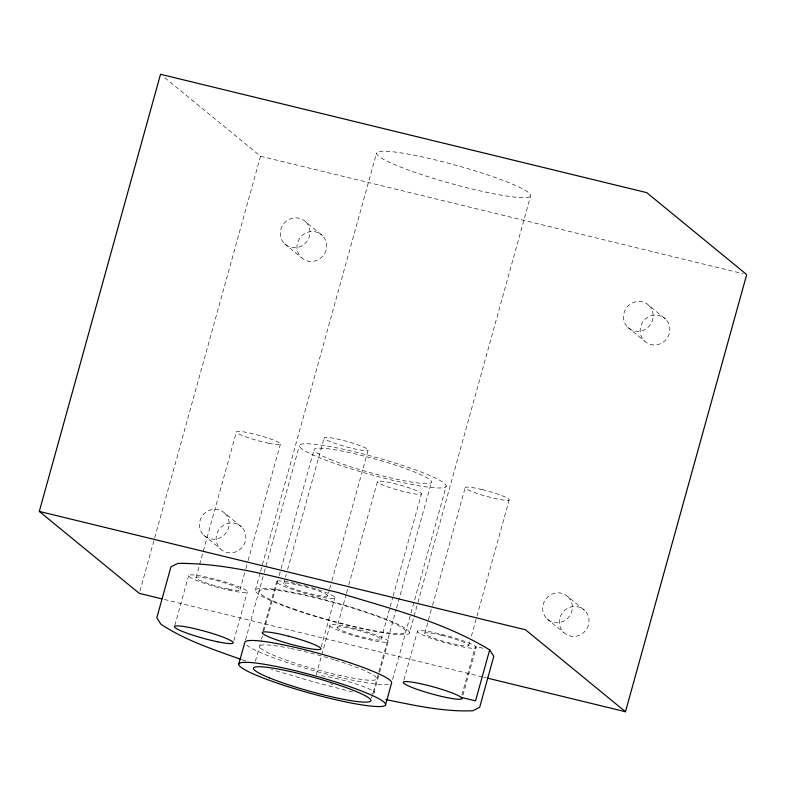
<?xml version="1.0" encoding="UTF-8"?>
<svg xmlns="http://www.w3.org/2000/svg" width="786" height="786" viewBox="0 0 786 786"><rect width="100%" height="100%" fill="white"/><g stroke="black" fill="none" stroke-linecap="round" stroke-linejoin="round"><path stroke-width="0.59" stroke-dasharray="3.93 2.95" d="M139.937 591.003L154.351 539.019M154.685 537.84L260.51 156.218L163.36 76.586M174.816 625.43L188.64 575.588M195.979 577.622L236.389 431.907M239.995 589.834L245.537 569.85M245.861 568.681L247.816 561.626M248.15 560.447L280.405 444.11M233.835 640.551L247.335 591.868M255.342 590.207L260.254 572.483M260.579 571.304L376.573 153.054M245.507 639.912L263.9 573.603M264.224 572.424L299.417 445.515M262.927 631.04L276.751 581.198M255.391 661.252L261.178 640.403M261.502 639.234L262.485 635.697M263.791 630.981L278.814 576.796M279.138 575.617L280.779 569.732M281.103 568.553L314.095 449.582M283.707 583.615L286.32 574.212M287.617 569.516L324.117 437.9M327.733 595.827L327.173 594.943A22.843 2.702 15.5 0 0 300.724 585.629A22.843 2.702 15.5 0 0 284.277 584.499L286.3 585.737A22.843 2.702 15.5 0 0 310.725 593.823A22.843 2.702 15.5 0 0 327.733 595.827L329.363 589.952M329.688 588.773L331.643 581.728M331.967 580.549L368.143 450.113L367.583 449.228A22.843 2.702 15.5 0 0 341.134 439.905A22.843 2.702 15.5 0 0 324.687 438.785L326.711 440.022A22.843 2.702 15.5 0 0 351.136 448.099A22.843 2.702 15.5 0 0 368.143 450.113M321.199 646.927L334.944 597.34M316.247 674.752L330.071 624.909M337.037 627.326A22.843 2.702 15.5 0 1 354.044 629.331A22.843 2.702 15.5 0 1 378.469 637.417L380.493 638.654A22.843 2.702 15.5 0 1 364.046 637.525A22.843 2.702 15.5 0 1 337.597 628.211L337.037 627.326L346.154 594.422M346.488 593.243L348.444 586.199M348.768 585.02L377.447 481.612A22.843 2.702 15.5 0 1 394.454 483.616A22.843 2.702 15.5 0 1 418.879 491.692L420.903 492.93A22.843 2.702 15.5 0 1 404.456 491.81A22.843 2.702 15.5 0 1 378.007 482.486L377.447 481.612M381.053 639.529L389.856 607.804M390.18 606.625L392.794 597.232M393.118 596.053L421.473 493.814M371.513 698.41L378.577 672.963M378.901 671.784L396.213 609.356M396.537 608.177L431.494 482.132M373.871 692.957L379.343 673.248M379.589 672.344L388.274 641.042M392.578 679.448L410.646 614.298M410.97 613.119L446.173 486.21A76.144 9.019 15.5 0 0 338.196 448.158A76.144 9.019 15.5 0 0 334.021 463.209A76.144 9.019 15.5 0 0 446.173 486.21M409.427 632.946A79.956 9.471 15.5 0 0 296.057 592.988A79.956 9.471 15.5 0 0 291.675 608.796A79.956 9.471 15.5 0 0 409.427 632.946L417.621 603.402M417.946 602.223L530.658 195.793A79.956 9.471 15.5 0 0 417.287 155.844A79.956 9.471 15.5 0 0 412.905 171.643A79.956 9.471 15.5 0 0 530.658 195.793M403.925 679.969L417.435 631.286M424.764 633.32L432.261 606.291M432.585 605.122L465.174 487.605M468.79 645.532L470.097 640.826M471.404 636.129L476.611 617.324M476.945 616.155L509.2 499.817M461.883 695.07L475.383 646.387A30.457 3.606 15.5 0 0 440.111 633.958L432.939 632.347A30.457 3.606 15.5 0 0 418.181 632.465A30.457 3.606 15.5 0 0 445.819 642.899L453.443 644.893A30.457 3.606 15.5 0 0 475.383 646.387L484.913 648.705M462.954 695.089L476.129 647.566M260.51 156.218L743.124 273.715M296.312 583.625L302.846 585.216M164.303 599.463L482.476 676.923M483.665 677.208L486.043 677.787M352.57 692.014L312.936 681.688L271.337 669.456M242.245 659.827L246.902 661.37M648.981 305.499A15.229 14.61 -50.7 0 1 641.985 330.739A15.229 14.61 -50.7 0 1 624.035 312.897A15.229 14.61 -50.7 0 1 648.981 305.499L665.644 319.155A15.229 14.61 -50.7 0 1 658.648 344.396A15.229 14.61 -50.7 0 1 640.698 326.554A15.229 14.61 -50.7 0 1 665.644 319.155M627.68 327.251L644.343 340.918M305.793 221.947A15.229 14.61 -50.7 0 1 298.788 247.187A15.229 14.61 -50.7 0 1 280.848 229.345A15.229 14.61 -50.7 0 1 305.793 221.947L322.457 235.604A15.229 14.61 -50.7 0 1 315.461 260.844A15.229 14.61 -50.7 0 1 297.511 243.002A15.229 14.61 -50.7 0 1 322.457 235.604M284.493 243.699L301.156 257.366M568.16 596.928A15.229 14.61 -50.7 0 1 561.165 622.168A15.229 14.61 -50.7 0 1 543.214 604.326A15.229 14.61 -50.7 0 1 568.16 596.928L584.823 610.584A15.229 14.61 -50.7 0 1 577.828 635.825A15.229 14.61 -50.7 0 1 559.878 617.983A15.229 14.61 -50.7 0 1 584.823 610.584M546.86 618.69L563.523 632.347M224.973 513.376A15.229 14.61 -50.7 0 1 217.968 538.616A15.229 14.61 -50.7 0 1 200.017 520.774A15.229 14.61 -50.7 0 1 224.973 513.376L241.636 527.033A15.229 14.61 -50.7 0 1 234.631 552.273A15.229 14.61 -50.7 0 1 216.681 534.431A15.229 14.61 -50.7 0 1 241.636 527.033M203.672 535.138L220.335 548.795M311.58 587.653A30.457 3.606 15.5 0 1 334.993 597.419A30.457 3.606 15.5 0 1 316.06 596.043L308.593 594.226A30.457 3.606 15.5 0 1 277.124 582.76A30.457 3.606 15.5 0 1 295.379 583.399M303.936 585.501A30.457 3.606 15.5 0 1 310.509 587.338M371.65 693.281A30.457 3.606 15.5 0 0 342.028 679.919L334.561 678.102A30.457 3.606 15.5 0 0 319.961 675.646M332.783 684.527A30.457 3.606 15.5 0 1 330.503 683.751M388.49 684.478A76.144 9.019 15.5 0 1 315.834 671.264A76.144 9.019 15.5 0 1 246.745 645.168M361.108 669.171A60.915 7.212 15.5 0 1 354.859 678.426A60.915 7.212 15.5 0 1 269.559 653.461A60.915 7.212 15.5 0 1 289.346 648.175M290.555 648.421A60.915 7.212 15.5 0 1 334.168 659.729M335.298 660.073A60.915 7.212 15.5 0 1 360.155 668.788M482.191 489.609L476.807 488.401A22.843 2.702 15.5 0 0 465.744 488.489A22.843 2.702 15.5 0 0 486.465 496.32L492.193 497.803A22.843 2.702 15.5 0 0 508.64 498.933A22.843 2.702 15.5 0 0 482.191 489.609M268.783 443.314L263.398 442.105A22.843 2.702 15.5 0 1 236.95 432.781A22.843 2.702 15.5 0 1 253.397 433.911L259.125 435.405A22.843 2.702 15.5 0 1 279.845 443.225A22.843 2.702 15.5 0 1 268.783 443.314M441.781 635.324L436.397 634.115A22.843 2.702 15.5 0 0 425.334 634.204A22.843 2.702 15.5 0 0 446.055 642.034L451.783 643.528A22.843 2.702 15.5 0 0 468.23 644.648A22.843 2.702 15.5 0 0 441.781 635.324M228.362 589.038L222.988 587.82A22.843 2.702 15.5 0 1 196.539 578.506A22.843 2.702 15.5 0 1 212.986 579.626L218.714 581.119A22.843 2.702 15.5 0 1 239.435 588.95A22.843 2.702 15.5 0 1 228.362 589.038M231.831 590.807L224.649 589.186A30.457 3.606 15.5 0 1 189.387 576.767A30.457 3.606 15.5 0 1 211.326 578.26L218.95 580.245A30.457 3.606 15.5 0 1 246.588 590.689A30.457 3.606 15.5 0 1 231.831 590.807M356.166 628.918L348.699 627.1A30.457 3.606 15.5 0 0 330.444 626.462A30.457 3.606 15.5 0 0 361.924 637.937L369.391 639.755A30.457 3.606 15.5 0 0 387.645 640.394A30.457 3.606 15.5 0 0 356.166 628.918M293.61 608.924A76.144 9.019 15.5 0 0 405.763 631.924A76.144 9.019 15.5 0 0 297.786 593.882A76.144 9.019 15.5 0 0 293.61 608.924M329.924 459.26A60.915 7.212 15.5 0 0 428.999 483.38A60.915 7.212 15.5 0 0 359.467 454.927A60.915 7.212 15.5 0 0 329.924 459.26"/><path stroke-width="1.18" d="M161.926 598.883L139.279 593.371L39.3 511.421L160.531 74.267L646.721 192.629L746.7 274.579L625.469 711.733L487.241 678.082M238.806 664.082L244.868 642.231A76.144 9.019 15.5 0 1 320.649 653.893A76.144 9.019 15.5 0 1 391.615 682.926L385.553 704.787A76.144 9.019 15.5 0 1 273.4 681.786A76.144 9.019 15.5 0 1 277.576 666.734A76.144 9.019 15.5 0 1 385.553 704.787M241.086 659.444C213.645 649.639 185.447 640.413 160.943 624.28L156.817 617.806L170.955 566.804L177.833 563.385C232.302 563.031 285.23 579.626 337.685 592.457C389.257 608.472 443.176 621.51 489.678 649.875L475.54 700.866L461.235 697.388A30.457 3.606 15.5 0 0 425.973 684.96L418.8 683.348A30.457 3.606 15.5 0 0 404.033 683.466A30.457 3.606 15.5 0 0 431.671 693.9L439.305 695.895A30.457 3.606 15.5 0 0 461.235 697.388M385.995 699.628C414.556 705.366 443.481 711.969 472.789 710.76L479.666 707.341L493.805 656.339L489.678 649.875M39.3 511.421L525.49 629.783L625.469 711.733M217.683 641.808L210.51 640.187A30.457 3.606 15.5 0 1 175.249 627.759A30.457 3.606 15.5 0 1 197.178 629.262L204.802 631.246A30.457 3.606 15.5 0 1 232.44 641.69A30.457 3.606 15.5 0 1 217.683 641.808M288.708 636.218L281.241 634.4A30.457 3.606 15.5 0 0 262.976 633.762A30.457 3.606 15.5 0 0 294.455 645.227L301.922 647.045A30.457 3.606 15.5 0 0 320.177 647.684A30.457 3.606 15.5 0 0 288.708 636.218M269.313 677.837A60.915 7.212 15.5 0 0 368.379 701.957A60.915 7.212 15.5 0 0 298.847 673.504A60.915 7.212 15.5 0 0 269.313 677.837"/></g></svg>
